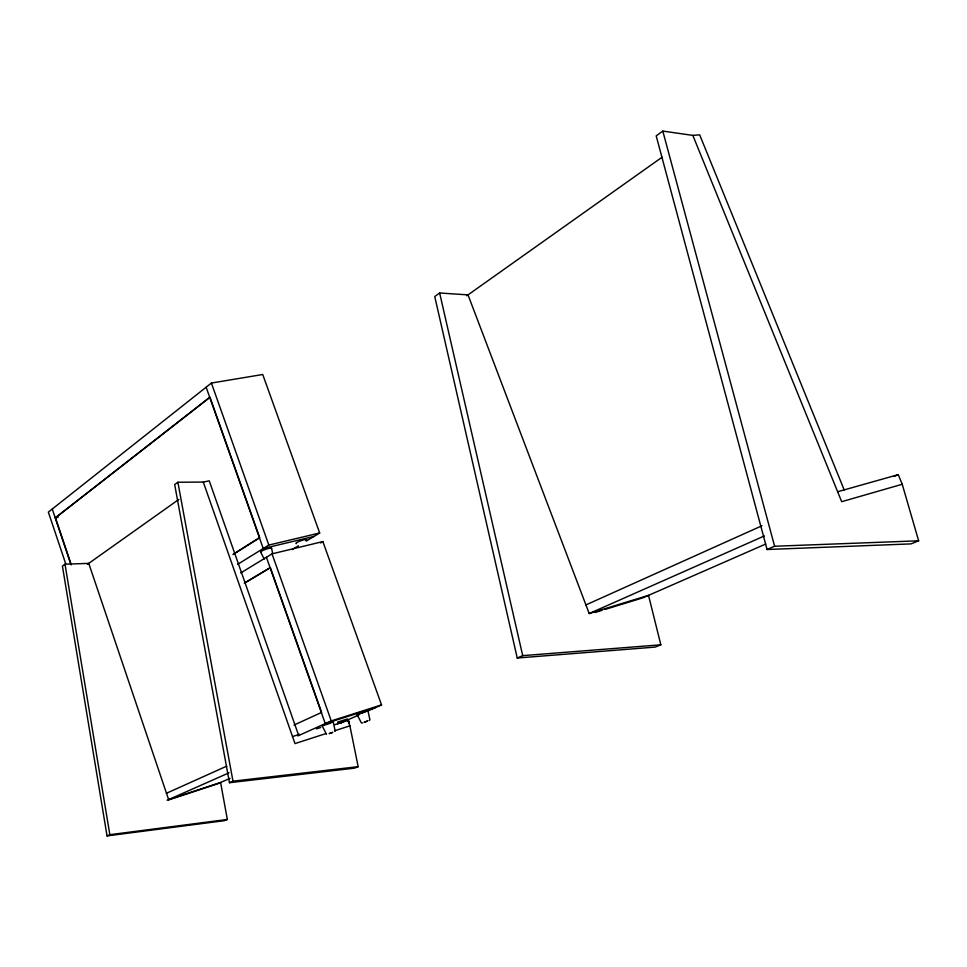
<?xml version="1.0" encoding="UTF-8"?>
<svg xmlns="http://www.w3.org/2000/svg" width="967" height="967" viewBox="0 0 967 967"><rect width="100%" height="100%" fill="white"/><g stroke="black" fill="none" stroke-linecap="round" stroke-linejoin="round"><path stroke-width="1.45" d="M348.628 722.422L348.301 721.08L347.129 720.886M306.225 541.097L319.678 532.986L262.734 374.507L211.398 383.053L48.35 512.123L65.659 563.616M209.718 397.328L55.216 517.877L58.165 517.26M65.007 564.196L62.42 566.07L107.035 835.911L224.344 820.681L227.342 819.472L220.597 782.484L168.633 799.588L88.759 563.374L65.007 564.196L109.839 834.69L107.035 835.911M298.404 734.666L209.247 480.841L203.288 482.062L177.88 482.243L174.676 484.564L229.469 782.702L354.442 768.173L358.153 766.674L349.897 725.842L347.443 718.977L337.592 722.131M439.647 292.989L434.751 296.531L517.236 658.019L655.191 647.092L660.836 644.808L648.519 595.358L589.205 613.537L468.016 294.887L439.647 292.989L522.712 655.638L517.236 658.019M844.179 489.894L699.685 134.836L692.843 135.392L662.806 131.089L656.194 135.876L767.073 549.51L911.023 543.889L918.65 540.807L902.223 484.262L898.258 474.652L837.64 491.732M87.356 564.365L178.883 499.395M466.771 295.769L662.129 157.186M326.483 734.267L322.096 725.733L328.055 723.292L333.216 721.781L335.174 731.173M333.216 721.781L331.306 722.7M233.954 553.801L259.41 537.761M232.962 554.526L259.7 537.7L209.996 397.28L55.482 517.828L71.304 564.825M362.698 722.905L361.38 722.917L357.041 714.516L367.907 710.564L369.926 719.871L368.995 720.62M367.968 710.636L366.977 711.144M237.652 564.341L268.826 545.062L319.678 532.986M240.747 572.935L272.029 553.861L322.857 541.593L381.554 704.907L367.17 711.277M292.058 549.643L298.501 545.763M244.337 583.137L270.095 567.714M244.615 583.077L270.373 567.641L321.612 712.425L293.968 725.069M320.573 542.958L322.857 541.593M367.4 721.08L364.136 722.264L367.375 721.068M166.348 793.315L226.701 766.166M585.929 604.919L761.984 525.746M297.788 735.935L331.258 720.923L381.554 704.907M334.896 724.682L347.153 720.246A1.716 1.39 67 0 1 348.628 723.316M894.137 476.477L898.258 474.652M340.94 722.917L358.89 714.951M167.122 800.265L228.998 772.838M589.205 613.537L764.426 535.911M230.025 778.35L217.623 783.79L168.548 799.951M765.695 544.046L642.946 597.799L604.858 609.488M229.469 782.702L232.987 781.179L358.153 766.674M767.073 549.51L774.603 546.246L918.65 540.807M363.181 712.292L361.634 712.884L362.42 712.655M364.801 712.038L366.01 711.555M328.72 723.703L330.098 723.183M340.179 722.784L341.121 722.385L339.755 722.808M327.487 723.763L328.55 723.449L327.716 723.679M362.009 713.066L363.435 712.546M325.855 724.718L327.269 724.223M359.349 713.972L360.618 713.549M325.964 733.578L294.995 743.587L203.288 482.062M334.413 730.847L349.897 725.842M292.53 736.552L299.565 734.291M316.463 728.888L320.693 727.535M343.321 721.781L344.651 721.346M375.462 707.602L325.263 723.618L266.409 557.294M594.983 612.51L602.03 610.346M324.549 725.153L322.096 725.733M902.223 484.262L841.677 501.692L692.843 135.392M358.298 714.299L357.101 714.577M313.961 536.431L263.229 548.531L206.14 387.223M109.839 834.69L227.342 819.472M522.712 655.638L660.836 644.808M260.594 551.988L264.257 559.095M341.025 722.204L341.266 722.857M337.652 723.449L337.882 724.102M272.029 553.861L331.258 720.923M211.398 383.053L268.826 545.062M52.242 509.041L70.905 564.474M662.806 131.089L774.603 546.246M271.594 548.253L272.67 553.45M177.88 482.243L232.987 781.179M261.235 552.23A5.826 0.882 -19.5 0 1 265.562 549.377A5.826 0.882 -19.5 0 1 271.352 548.579M296.446 543.623A5.742 0.858 -19.7 0 1 298.017 541.931A5.742 0.858 -19.7 0 1 304.98 539.574A5.742 0.858 -19.7 0 1 305.802 540.444M329.348 733.542L332.6 732.406L329.348 733.542"/></g></svg>
